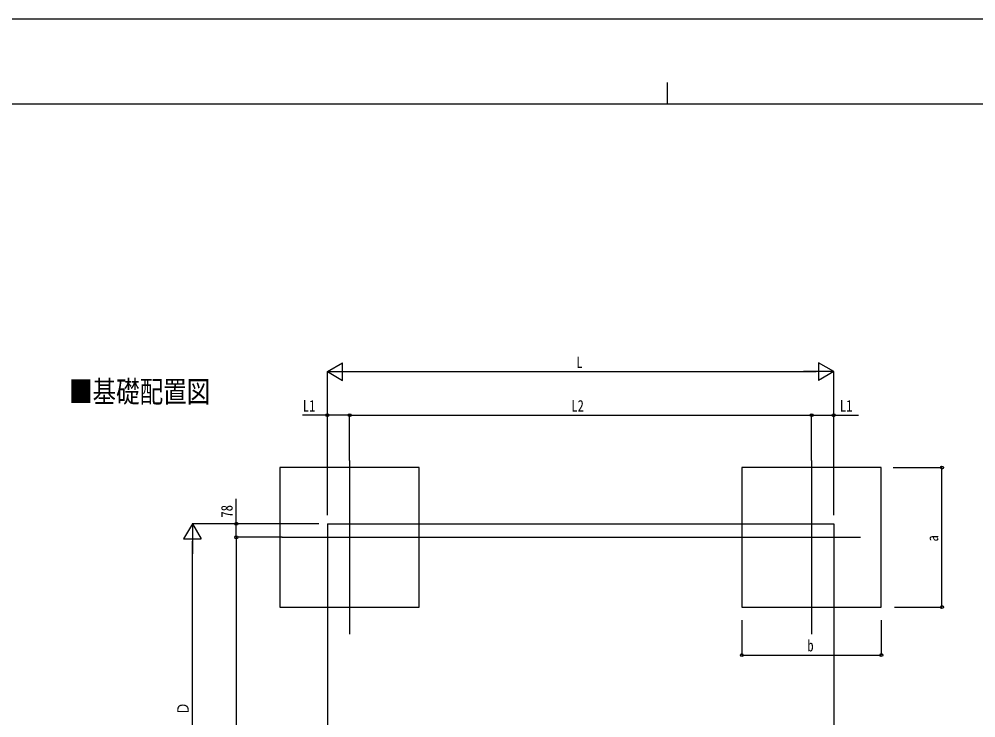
# Model space of a CAD drawing. Units: millimetres, scale not verified. Extents: x -10512 to 10512, y -7425 to 7425.
# Drawn here: x -3731 to 1758, y 3419 to 7425 of the extents above; entities that cross this region are included whole.
import ezdxf
from ezdxf.enums import TextEntityAlignment as Align

# ---------------------------------------------------------------- set-up
doc = ezdxf.new("R2010")
doc.units = ezdxf.units.MM
doc.header["$LTSCALE"] = 30
for name, color, linetype in [('0-2_USER1', 3, 'Continuous'), ('0-3_YKK_12', 2, 'Continuous'), ('0-5_YKK_A1', 4, 'Continuous'), ('0-6_YKK_D', 6, 'Continuous'), ('0-7_YKK_ZWAK', 7, 'Continuous')]:
    doc.layers.add(name, color=color, linetype=linetype)
doc.styles.add('ＭＳ ゴシック', font='')
doc.styles.get('ＭＳ ゴシック').set_extended_font_data('MS Gothic')

msp = doc.modelspace()

# ---------------------------------------------------------------- linework, layer by layer
at = {"layer": '0-3_YKK_12'}
for p, q in [((-1834.87, 4893.9), (-1834.87, 3898.73)), ((815.13, 4893.9), (815.13, 3898.73)), ((-2222.83, 4453.82), (1096.27, 4453.82))]:
    msp.add_line(p, q, dxfattribs=at)
at = {"layer": '0-5_YKK_A1'}
for p, q in [((-1961.87, 4531.62), (942.13, 4531.62)), ((-1961.87, 4531.62), (-1961.87, 2413.24)), ((942.13, 4531.62), (942.13, 2413.24))]:
    msp.add_line(p, q, dxfattribs=at)
for points in [[(-2234.87, 4053.82), (-1434.87, 4053.82), (-1434.87, 4853.82), (-2234.87, 4853.82)], [(415.13, 4053.82), (1215.13, 4053.82), (1215.13, 4853.82), (415.13, 4853.82)]]:
    msp.add_lwpolyline(points, close=True, dxfattribs=at)
at = {"layer": '0-6_YKK_D'}
for p, q in [((-1961.87, 5403.82), (-1875.26, 5453.82)), ((-1875.26, 5353.82), (-1875.26, 5453.82)), ((942.13, 5403.82), (855.53, 5453.82)), ((855.53, 5453.82), (855.53, 5353.82)), ((-1961.87, 4581.62), (-1961.87, 5404.82)), ((-1961.87, 5403.82), (-1875.26, 5353.82)), ((-1961.87, 5403.82), (-1788.66, 5403.82)), ((-1861.87, 5403.82), (842.13, 5403.82)), ((942.13, 5403.82), (768.93, 5403.82)), ((942.13, 5403.82), (855.53, 5353.82)), ((942.13, 4581.62), (942.13, 5404.82)), ((-1961.87, 4581.62), (-1961.87, 5154.82)), ((-1834.87, 4893.9), (-1834.87, 5154.82)), ((-1834.87, 4893.9), (-1834.87, 5154.82)), ((-1834.87, 5153.82), (815.13, 5153.82)), ((815.13, 4893.9), (815.13, 5154.82)), ((815.13, 4893.9), (815.13, 5154.82)), ((942.13, 4581.62), (942.13, 5154.82)), ((1282.29, 4853.82), (1564.24, 4853.82)), ((1563.24, 4053.82), (1563.24, 4853.82)), ((-2736.87, 4531.62), (-2786.87, 4445.02)), ((-2011.87, 4531.62), (-2737.87, 4531.62)), ((-2736.87, 4531.62), (-2686.87, 4445.02)), ((-2736.87, 4531.62), (-2736.87, 4358.41)), ((-2011.87, 4531.62), (-2485.87, 4531.62)), ((-2280.31, 4453.82), (-2485.87, 4453.82)), ((-2220.83, 4453.82), (-2485.87, 4453.82)), ((-2484.87, 4453.82), (-2484.87, 2256.82)), ((-2786.87, 4445.02), (-2686.87, 4445.02)), ((-2736.87, 2513.24), (-2736.87, 4431.62)), ((1290.13, 4053.82), (1564.24, 4053.82)), ((415.13, 3979.62), (415.13, 3777.82)), ((1215.13, 3979.8), (1215.13, 3777.82)), ((415.13, 3778.82), (1215.13, 3778.82))]:
    msp.add_line(p, q, dxfattribs=at)
for points in [[(-1834.87, 5153.82), (-1961.87, 5153.82), (-2104.8, 5153.82)], [(815.13, 5153.82), (942.13, 5153.82), (1085.07, 5153.82)], [(-2484.87, 4453.82), (-2484.87, 4531.62), (-2484.87, 4674.55)]]:
    msp.add_lwpolyline(points, dxfattribs=at)
for centre in [(-1961.87, 5153.82), (-1834.87, 5153.82), (-1834.87, 5153.82), (815.13, 5153.82), (815.13, 5153.82), (942.13, 5153.82), (1563.24, 4853.82), (-2484.87, 4531.62), (-2484.87, 4453.82), (-2484.87, 4453.82), (1563.24, 4053.82), (415.13, 3778.82), (1215.13, 3778.82)]:
    msp.add_circle(centre, 8.5, dxfattribs=at)
at = {"layer": '0-7_YKK_ZWAK'}
for p, q in [((-12.45, 7062.5), (-12.45, 6937.5)), ((9737.55, 6937.5), (-9762.45, 6937.5))]:
    msp.add_line(p, q, dxfattribs=at)
msp.add_lwpolyline([(-10512.5, -7425), (10512.5, -7425), (10512.5, 7425), (-10512.5, 7425)], close=True, dxfattribs=at)

# ---------------------------------------------------------------- texts
at = {"layer": '0-2_USER1', "style": 'ＭＳ ゴシック', "width": 0.8}
msp.add_text('■基礎配置図', height=123.8, dxfattribs=at).set_placement((-3444.56, 5190.11), align=Align.BOTTOM_LEFT)
at = {"layer": '0-6_YKK_D', "style": 'ＭＳ ゴシック', "width": 0.8}
for s, p in [('L', (-533.87, 5404.82)), ('L1', (-2103.13, 5155.48)), ('L2', (-562.67, 5155.48)), ('L1', (977.8, 5155.48)), ('b', (791.13, 3780.15))]:
    msp.add_text(s, height=65.98, dxfattribs=at).set_placement(p, align=Align.BOTTOM_LEFT)
for s, p in [('78', (-2486.53, 4567.28)), ('a', (1561.57, 4429.82)), ('Ｄ', (-2737.87, 3436.43))]:
    msp.add_text(s, height=65.98, rotation=90, dxfattribs=at).set_placement(p, align=Align.BOTTOM_LEFT)

doc.saveas('drawing.dxf')
